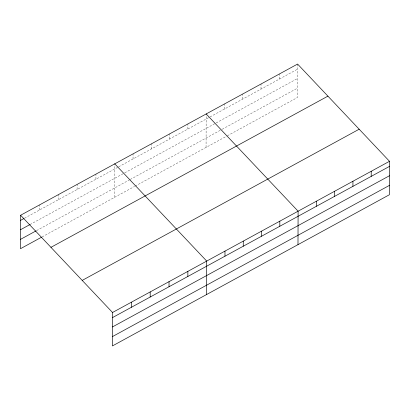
<?xml version="1.0" encoding="UTF-8"?>
<svg xmlns="http://www.w3.org/2000/svg" width="410" height="410" viewBox="0 0 410 410"><rect width="100%" height="100%" fill="white"/><g stroke="black" fill="none" stroke-linecap="round" stroke-linejoin="round"><path stroke-width="0.31" stroke-dasharray="2.05 1.54" d="M39.432 210.063L39.452 204.969M58.266 199.783L58.281 194.688M77.1 189.502L77.116 184.408M95.93 179.221L95.95 174.127M114.667 197.297L114.785 163.846M133.045 158.962L133.06 153.868M151.326 148.984L151.341 143.889M169.602 139.005L169.622 133.911M187.882 129.027L187.903 123.928M206.061 147.405L206.179 113.949M224.439 109.065L224.46 103.971M242.72 99.087L242.74 93.992M261.001 89.108L261.016 84.014M279.282 79.13L279.297 74.036M297.578 64.057L297.46 97.508L227.114 135.915M24.477 218.228L118.09 167.126M118.644 166.824L209.484 117.229M210.038 116.927L297.558 69.152M29.981 224.562L124.148 173.158M124.701 172.856L215.547 123.261M216.101 122.959L297.527 78.51M36.598 230.574L129.657 179.775M130.211 179.472L221.605 129.581M222.159 129.278L297.491 88.15M42.102 236.908L134.608 186.412M135.162 186.109L226.556 136.217"/><path stroke-width="0.61" d="M20.618 215.25L112.54 312.492L112.422 345.943L389.382 194.75L389.5 161.299L297.578 64.057L20.618 215.25L20.5 248.701L41.548 237.211M131.354 307.305L131.374 302.211M150.188 297.024L150.209 291.925M169.022 286.739L169.038 281.644M187.857 276.458L187.872 271.364M206.589 294.539L206.707 261.083L114.785 163.846M224.967 256.199L224.987 251.104M243.248 246.22L243.263 241.126M261.529 236.242L261.544 231.148M279.805 226.264L279.825 221.169M297.988 244.642L298.101 211.191L206.179 113.949M316.366 206.307L316.382 201.213M334.642 196.328L334.662 191.234M352.923 186.35L352.943 181.256M371.204 176.372L371.219 171.277M20.597 220.344L23.923 218.53M20.567 229.702L29.981 224.562M20.531 239.348L36.044 230.876M50.953 247.338L327.913 96.145M82.205 280.399L359.165 129.206M112.54 312.492L389.5 161.299M112.524 317.586L389.485 166.393M112.489 326.944L389.449 175.752M112.458 336.584L389.418 185.392"/></g></svg>
